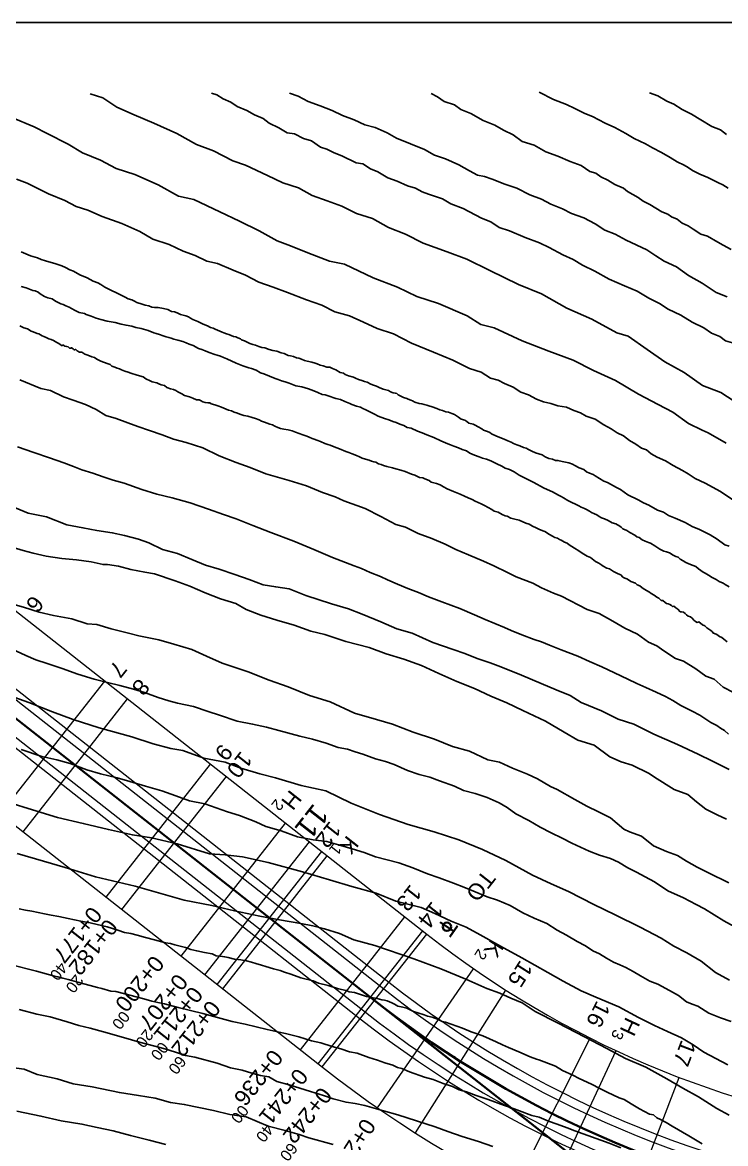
# Model space of a CAD drawing. Header units: millimetres. Extents: x 19067981 to 38137102, y 2652003 to 2652615.
# Drawn here: x 19068151.4 to 19068159.73, y 2652260.4 to 2652273.67 of the extents above; entities that cross this region are included whole.
import ezdxf

# ---------------------------------------------------------------- set-up
doc = ezdxf.new("R2010")
doc.units = ezdxf.units.MM
doc.layers.add('kurp', color=94, linetype='Continuous')
doc.styles.get("Standard").update_dxf_attribs({"font": 'arial.ttf'})

# ---------------------------------------------------------------- blocks, each defined once
blk = doc.blocks.new('tanjant orjin')
at = {"layer": 'kurp', "color": 0, "lineweight": 35, "ltscale": 0.2}
for p, q in [((19068229.977, 2652379.705), (19068230.137, 2652379.705)), ((19068230.057, 2652379.705), (19068230.057, 2652379.515))]:
    blk.add_line(p, q, dxfattribs=at)
blk.add_circle((19068230.057, 2652379.61), 0.05, dxfattribs=at)

msp = doc.modelspace()

# ---------------------------------------------------------------- linework, layer by layer
for points in [[(19068145.591, 2652273.672), (19068174.11, 2652273.672), (19068174.11, 2652253.459), (19068145.591, 2652253.459), (19068145.591, 2652273.672)], [(19068157.519, 2652272.845), (19068157.69, 2652272.759), (19068157.844, 2652272.699), (19068157.943, 2652272.654), (19068158.06, 2652272.593), (19068158.153, 2652272.557), (19068158.301, 2652272.48), (19068158.417, 2652272.427), (19068158.546, 2652272.359), (19068158.645, 2652272.297), (19068158.779, 2652272.237), (19068158.862, 2652272.186), (19068158.97, 2652272.133), (19068159.072, 2652272.072), (19068159.153, 2652272.024), (19068159.235, 2652271.984), (19068159.283, 2652271.957), (19068159.337, 2652271.918), (19068159.423, 2652271.875), (19068159.515, 2652271.837), (19068159.642, 2652271.772), (19068159.695, 2652271.751), (19068159.756, 2652271.712)], [(19068152.206, 2652272.827), (19068152.356, 2652272.779), (19068152.521, 2652272.669), (19068152.728, 2652272.579), (19068152.959, 2652272.478), (19068153.231, 2652272.359), (19068153.464, 2652272.227), (19068153.664, 2652272.151), (19068153.895, 2652272.034), (19068154.046, 2652271.984), (19068154.306, 2652271.861), (19068154.486, 2652271.775), (19068154.671, 2652271.714), (19068154.832, 2652271.624), (19068155.013, 2652271.56), (19068155.183, 2652271.499), (19068155.357, 2652271.41), (19068155.546, 2652271.352), (19068155.736, 2652271.244), (19068155.939, 2652271.168), (19068156.148, 2652271.061), (19068156.431, 2652270.957), (19068156.665, 2652270.871), (19068156.936, 2652270.738), (19068157.275, 2652270.571), (19068157.547, 2652270.462), (19068157.846, 2652270.29), (19068158.144, 2652270.159), (19068158.44, 2652269.998), (19068158.574, 2652269.958), (19068158.799, 2652269.802), (19068159.009, 2652269.655), (19068159.236, 2652269.53), (19068159.454, 2652269.377), (19068159.669, 2652269.293), (19068159.974, 2652269.097)], [(19068154.564, 2652272.834), (19068154.669, 2652272.799), (19068154.787, 2652272.738), (19068154.93, 2652272.684), (19068155.069, 2652272.631), (19068155.192, 2652272.57), (19068155.331, 2652272.52), (19068155.456, 2652272.461), (19068155.581, 2652272.427), (19068155.723, 2652272.365), (19068155.831, 2652272.304), (19068155.996, 2652272.237), (19068156.164, 2652272.167), (19068156.283, 2652272.102), (19068156.411, 2652272.057), (19068156.568, 2652271.988), (19068156.695, 2652271.916), (19068156.789, 2652271.863), (19068156.872, 2652271.85), (19068156.966, 2652271.819), (19068157.116, 2652271.756), (19068157.258, 2652271.712), (19068157.409, 2652271.633), (19068157.549, 2652271.58), (19068157.66, 2652271.521), (19068157.796, 2652271.467), (19068157.903, 2652271.409), (19068158.048, 2652271.358), (19068158.184, 2652271.287), (19068158.296, 2652271.213), (19068158.419, 2652271.165), (19068158.551, 2652271.095), (19068158.793, 2652270.982), (19068158.903, 2652270.91), (19068158.998, 2652270.848), (19068159.145, 2652270.778), (19068159.288, 2652270.678), (19068159.451, 2652270.586), (19068159.615, 2652270.477), (19068159.746, 2652270.424)], [(19068156.243, 2652272.831), (19068156.318, 2652272.792), (19068156.397, 2652272.736), (19068156.52, 2652272.695), (19068156.593, 2652272.641), (19068156.713, 2652272.593), (19068156.856, 2652272.51), (19068156.995, 2652272.455), (19068157.099, 2652272.395), (19068157.211, 2652272.342), (19068157.32, 2652272.262), (19068157.462, 2652272.221), (19068157.6, 2652272.142), (19068157.743, 2652272.09), (19068157.888, 2652272.025), (19068158.019, 2652271.978), (19068158.121, 2652271.907), (19068158.191, 2652271.888), (19068158.25, 2652271.846), (19068158.335, 2652271.806), (19068158.417, 2652271.753), (19068158.517, 2652271.712), (19068158.566, 2652271.671), (19068158.691, 2652271.6), (19068158.751, 2652271.556), (19068158.831, 2652271.517), (19068158.971, 2652271.43), (19068159.042, 2652271.403), (19068159.086, 2652271.372), (19068159.153, 2652271.343), (19068159.212, 2652271.296), (19068159.283, 2652271.264), (19068159.345, 2652271.224), (19068159.432, 2652271.168), (19068159.511, 2652271.141), (19068159.636, 2652271.071), (19068159.697, 2652271.036), (19068159.792, 2652270.983)], [(19068158.828, 2652272.837), (19068158.925, 2652272.802), (19068159.031, 2652272.741), (19068159.115, 2652272.703), (19068159.214, 2652272.641), (19068159.324, 2652272.585), (19068159.434, 2652272.518), (19068159.564, 2652272.44), (19068159.666, 2652272.401), (19068159.737, 2652272.344)], [(19068151.279, 2652272.545), (19068151.544, 2652272.437), (19068151.696, 2652272.359), (19068151.944, 2652272.232), (19068152.117, 2652272.13), (19068152.327, 2652272.042), (19068152.513, 2652271.945), (19068152.735, 2652271.873), (19068153.011, 2652271.751), (19068153.253, 2652271.617), (19068153.434, 2652271.578), (19068153.739, 2652271.431), (19068153.972, 2652271.319), (19068154.206, 2652271.207), (19068154.42, 2652271.088), (19068154.577, 2652271.027), (19068154.783, 2652270.946), (19068155.04, 2652270.846), (19068155.218, 2652270.811), (19068155.554, 2652270.648), (19068155.845, 2652270.54), (19068156.071, 2652270.427), (19068156.327, 2652270.346), (19068156.668, 2652270.198), (19068156.829, 2652270.098), (19068156.989, 2652270.057), (19068157.32, 2652269.904), (19068157.633, 2652269.78), (19068157.923, 2652269.677), (19068158.165, 2652269.552), (19068158.424, 2652269.434), (19068158.698, 2652269.271), (19068158.927, 2652269.152), (19068159.102, 2652269.058), (19068159.288, 2652268.924), (19068159.448, 2652268.848), (19068159.519, 2652268.814), (19068159.734, 2652268.693)], [(19068151.333, 2652271.817), (19068151.461, 2652271.769), (19068151.711, 2652271.643), (19068151.905, 2652271.565), (19068152.04, 2652271.495), (19068152.18, 2652271.45), (19068152.35, 2652271.377), (19068152.58, 2652271.294), (19068152.793, 2652271.197), (19068152.949, 2652271.108), (19068153.14, 2652271.045), (19068153.306, 2652270.966), (19068153.449, 2652270.915), (19068153.588, 2652270.845), (19068153.715, 2652270.818), (19068153.897, 2652270.742), (19068154.046, 2652270.68), (19068154.202, 2652270.599), (19068154.371, 2652270.537), (19068154.542, 2652270.474), (19068154.767, 2652270.391), (19068154.948, 2652270.324), (19068155.101, 2652270.246), (19068155.276, 2652270.199), (19068155.441, 2652270.123), (19068155.602, 2652270.049), (19068155.798, 2652269.988), (19068156.01, 2652269.875), (19068156.271, 2652269.769), (19068156.499, 2652269.677), (19068156.697, 2652269.578), (19068156.835, 2652269.534), (19068156.945, 2652269.463), (19068157.036, 2652269.439), (19068157.112, 2652269.398), (19068157.213, 2652269.355), (19068157.302, 2652269.295), (19068157.396, 2652269.264), (19068157.488, 2652269.215), (19068157.571, 2652269.183), (19068157.658, 2652269.163), (19068157.74, 2652269.133), (19068157.844, 2652269.117), (19068157.93, 2652269.078), (19068158.008, 2652269.053), (19068158.077, 2652269.013), (19068158.185, 2652268.976), (19068158.284, 2652268.91), (19068158.374, 2652268.861), (19068158.445, 2652268.814), (19068158.519, 2652268.781), (19068158.59, 2652268.726), (19068158.663, 2652268.682), (19068158.73, 2652268.633), (19068158.79, 2652268.613), (19068158.847, 2652268.567), (19068158.918, 2652268.528), (19068159.014, 2652268.485), (19068159.105, 2652268.429), (19068159.218, 2652268.369), (19068159.284, 2652268.33), (19068159.367, 2652268.274), (19068159.485, 2652268.22), (19068159.665, 2652268.119), (19068159.872, 2652267.983)], [(19068151.388, 2652270.958), (19068151.498, 2652270.911), (19068151.556, 2652270.894), (19068151.584, 2652270.886), (19068151.625, 2652270.866), (19068151.677, 2652270.85), (19068151.717, 2652270.837), (19068151.789, 2652270.821), (19068151.869, 2652270.79), (19068151.914, 2652270.772), (19068151.967, 2652270.744), (19068152.007, 2652270.728), (19068152.083, 2652270.686), (19068152.17, 2652270.651), (19068152.242, 2652270.609), (19068152.296, 2652270.59), (19068152.332, 2652270.569), (19068152.38, 2652270.539), (19068152.467, 2652270.496), (19068152.511, 2652270.474), (19068152.619, 2652270.42), (19068152.656, 2652270.402), (19068152.698, 2652270.389), (19068152.732, 2652270.372), (19068152.757, 2652270.359), (19068152.821, 2652270.336), (19068152.856, 2652270.327), (19068152.899, 2652270.318), (19068152.937, 2652270.304), (19068152.968, 2652270.299), (19068153.012, 2652270.297), (19068153.074, 2652270.285), (19068153.124, 2652270.275), (19068153.168, 2652270.25), (19068153.206, 2652270.246), (19068153.236, 2652270.235), (19068153.275, 2652270.217), (19068153.338, 2652270.198), (19068153.369, 2652270.188), (19068153.395, 2652270.173), (19068153.423, 2652270.156), (19068153.481, 2652270.134), (19068153.51, 2652270.118), (19068153.534, 2652270.105), (19068153.562, 2652270.093), (19068153.595, 2652270.081), (19068153.632, 2652270.06), (19068153.663, 2652270.053), (19068153.685, 2652270.04), (19068153.741, 2652270.018), (19068153.767, 2652270.008), (19068153.788, 2652269.997), (19068153.82, 2652269.987), (19068153.849, 2652269.977), (19068153.904, 2652269.954), (19068153.932, 2652269.953), (19068153.954, 2652269.941), (19068153.985, 2652269.927), (19068153.999, 2652269.915), (19068154.031, 2652269.905), (19068154.095, 2652269.872), (19068154.131, 2652269.859), (19068154.162, 2652269.852), (19068154.201, 2652269.838), (19068154.237, 2652269.824), (19068154.274, 2652269.82), (19068154.324, 2652269.802), (19068154.367, 2652269.789), (19068154.415, 2652269.781), (19068154.466, 2652269.761), (19068154.501, 2652269.755), (19068154.551, 2652269.731), (19068154.579, 2652269.726), (19068154.611, 2652269.717), (19068154.65, 2652269.703), (19068154.677, 2652269.699), (19068154.706, 2652269.687), (19068154.742, 2652269.673), (19068154.776, 2652269.664), (19068154.83, 2652269.65), (19068154.868, 2652269.641), (19068154.892, 2652269.632), (19068154.929, 2652269.617), (19068154.963, 2652269.609), (19068155.006, 2652269.592), (19068155.043, 2652269.593), (19068155.074, 2652269.576), (19068155.113, 2652269.559), (19068155.166, 2652269.531), (19068155.204, 2652269.52), (19068155.226, 2652269.506), (19068155.265, 2652269.491), (19068155.321, 2652269.473), (19068155.348, 2652269.462), (19068155.382, 2652269.448), (19068155.423, 2652269.435), (19068155.454, 2652269.422), (19068155.483, 2652269.413), (19068155.53, 2652269.392), (19068155.558, 2652269.38), (19068155.597, 2652269.367), (19068155.628, 2652269.353), (19068155.675, 2652269.333), (19068155.738, 2652269.316), (19068155.762, 2652269.302), (19068155.793, 2652269.29), (19068155.819, 2652269.283), (19068155.834, 2652269.279), (19068155.851, 2652269.265), (19068155.913, 2652269.234), (19068155.953, 2652269.223), (19068155.971, 2652269.212), (19068156.001, 2652269.201), (19068156.021, 2652269.193), (19068156.047, 2652269.18), (19068156.1, 2652269.164), (19068156.133, 2652269.157), (19068156.158, 2652269.149), (19068156.189, 2652269.144), (19068156.214, 2652269.135), (19068156.254, 2652269.121), (19068156.308, 2652269.103), (19068156.346, 2652269.088), (19068156.376, 2652269.078), (19068156.417, 2652269.064), (19068156.449, 2652269.058), (19068156.487, 2652269.045), (19068156.519, 2652269.031), (19068156.542, 2652269.015), (19068156.567, 2652269.001), (19068156.599, 2652268.978), (19068156.64, 2652268.964), (19068156.663, 2652268.951), (19068156.689, 2652268.93), (19068156.74, 2652268.919), (19068156.762, 2652268.906), (19068156.797, 2652268.885), (19068156.843, 2652268.864), (19068156.862, 2652268.845), (19068156.91, 2652268.832), (19068156.938, 2652268.819), (19068156.955, 2652268.805), (19068157.014, 2652268.775), (19068157.048, 2652268.765), (19068157.074, 2652268.752), (19068157.107, 2652268.74), (19068157.148, 2652268.722), (19068157.189, 2652268.703), (19068157.218, 2652268.69), (19068157.258, 2652268.675), (19068157.291, 2652268.66), (19068157.334, 2652268.643), (19068157.366, 2652268.632), (19068157.395, 2652268.619), (19068157.435, 2652268.597), (19068157.479, 2652268.58), (19068157.518, 2652268.566), (19068157.554, 2652268.554), (19068157.591, 2652268.532), (19068157.636, 2652268.513), (19068157.677, 2652268.504), (19068157.713, 2652268.487), (19068157.743, 2652268.489), (19068157.793, 2652268.475), (19068157.834, 2652268.468), (19068157.873, 2652268.46), (19068157.916, 2652268.443), (19068157.944, 2652268.427), (19068157.992, 2652268.401), (19068158.051, 2652268.381), (19068158.082, 2652268.355), (19068158.116, 2652268.339), (19068158.158, 2652268.323), (19068158.184, 2652268.307), (19068158.286, 2652268.242), (19068158.331, 2652268.229), (19068158.435, 2652268.169), (19068158.482, 2652268.144), (19068158.571, 2652268.081), (19068158.692, 2652268.024), (19068158.754, 2652267.988), (19068158.817, 2652267.96), (19068158.92, 2652267.899), (19068158.991, 2652267.877), (19068159.051, 2652267.835), (19068159.129, 2652267.807), (19068159.248, 2652267.753), (19068159.332, 2652267.708), (19068159.42, 2652267.67), (19068159.545, 2652267.607), (19068159.626, 2652267.557), (19068159.717, 2652267.491), (19068159.771, 2652267.474)], [(19068151.372, 2652270.083), (19068151.419, 2652270.058), (19068151.465, 2652270.044), (19068151.509, 2652270.019), (19068151.53, 2652270.012), (19068151.577, 2652269.989), (19068151.597, 2652269.988), (19068151.637, 2652269.963), (19068151.656, 2652269.955), (19068151.685, 2652269.945), (19068151.718, 2652269.926), (19068151.744, 2652269.919), (19068151.771, 2652269.908), (19068151.813, 2652269.886), (19068151.837, 2652269.872), (19068151.852, 2652269.859), (19068151.874, 2652269.846), (19068151.883, 2652269.855), (19068151.894, 2652269.85), (19068151.906, 2652269.839), (19068151.926, 2652269.838), (19068151.945, 2652269.832), (19068151.962, 2652269.819), (19068151.977, 2652269.819), (19068151.985, 2652269.822), (19068152.003, 2652269.808), (19068152.015, 2652269.797), (19068152.025, 2652269.797), (19068152.032, 2652269.804), (19068152.054, 2652269.784), (19068152.081, 2652269.769), (19068152.109, 2652269.77), (19068152.144, 2652269.746), (19068152.178, 2652269.736), (19068152.226, 2652269.714), (19068152.257, 2652269.705), (19068152.285, 2652269.688), (19068152.332, 2652269.665), (19068152.406, 2652269.636), (19068152.443, 2652269.623), (19068152.461, 2652269.605), (19068152.498, 2652269.593), (19068152.525, 2652269.58), (19068152.554, 2652269.571), (19068152.578, 2652269.561), (19068152.615, 2652269.546), (19068152.656, 2652269.533), (19068152.688, 2652269.523), (19068152.763, 2652269.499), (19068152.833, 2652269.476), (19068152.866, 2652269.456), (19068152.915, 2652269.429), (19068152.94, 2652269.418), (19068152.995, 2652269.406), (19068153.02, 2652269.396), (19068153.048, 2652269.382), (19068153.087, 2652269.376), (19068153.115, 2652269.353), (19068153.157, 2652269.335), (19068153.191, 2652269.327), (19068153.22, 2652269.318), (19068153.243, 2652269.3), (19068153.267, 2652269.289), (19068153.29, 2652269.277), (19068153.321, 2652269.257), (19068153.381, 2652269.24), (19068153.421, 2652269.227), (19068153.464, 2652269.205), (19068153.496, 2652269.204), (19068153.513, 2652269.199), (19068153.541, 2652269.183), (19068153.568, 2652269.174), (19068153.599, 2652269.172), (19068153.623, 2652269.169), (19068153.637, 2652269.159), (19068153.683, 2652269.145), (19068153.718, 2652269.134), (19068153.76, 2652269.118), (19068153.842, 2652269.084), (19068153.879, 2652269.076), (19068153.912, 2652269.061), (19068153.949, 2652269.046), (19068153.979, 2652269.036), (19068154.024, 2652269.022), (19068154.071, 2652269.013), (19068154.124, 2652268.997), (19068154.162, 2652268.984), (19068154.207, 2652268.968), (19068154.232, 2652268.955), (19068154.27, 2652268.94), (19068154.303, 2652268.929), (19068154.333, 2652268.919), (19068154.363, 2652268.908), (19068154.39, 2652268.896), (19068154.429, 2652268.88), (19068154.457, 2652268.866), (19068154.498, 2652268.859), (19068154.548, 2652268.849), (19068154.595, 2652268.837), (19068154.637, 2652268.824), (19068154.679, 2652268.809), (19068154.724, 2652268.791), (19068154.77, 2652268.775), (19068154.8, 2652268.762), (19068154.835, 2652268.747), (19068154.857, 2652268.742), (19068154.888, 2652268.728), (19068154.932, 2652268.712), (19068154.984, 2652268.69), (19068155.019, 2652268.676), (19068155.046, 2652268.671), (19068155.096, 2652268.648), (19068155.127, 2652268.636), (19068155.175, 2652268.616), (19068155.214, 2652268.601), (19068155.245, 2652268.59), (19068155.269, 2652268.581), (19068155.308, 2652268.565), (19068155.357, 2652268.546), (19068155.394, 2652268.53), (19068155.426, 2652268.517), (19068155.466, 2652268.502), (19068155.507, 2652268.49), (19068155.534, 2652268.481), (19068155.565, 2652268.473), (19068155.588, 2652268.467), (19068155.617, 2652268.45), (19068155.651, 2652268.441), (19068155.677, 2652268.428), (19068155.717, 2652268.418), (19068155.783, 2652268.4), (19068155.825, 2652268.389), (19068155.885, 2652268.373), (19068155.934, 2652268.357), (19068156.011, 2652268.325), (19068156.048, 2652268.316), (19068156.104, 2652268.287), (19068156.143, 2652268.282), (19068156.168, 2652268.269), (19068156.217, 2652268.251), (19068156.243, 2652268.23), (19068156.306, 2652268.215), (19068156.35, 2652268.198), (19068156.39, 2652268.176), (19068156.43, 2652268.153), (19068156.507, 2652268.12), (19068156.544, 2652268.106), (19068156.587, 2652268.09), (19068156.635, 2652268.064), (19068156.682, 2652268.045), (19068156.726, 2652268.027), (19068156.762, 2652268.008), (19068156.8, 2652267.989), (19068156.832, 2652267.976), (19068156.873, 2652267.954), (19068156.917, 2652267.932), (19068156.961, 2652267.906), (19068156.988, 2652267.889), (19068157.036, 2652267.876), (19068157.082, 2652267.85), (19068157.117, 2652267.833), (19068157.143, 2652267.828), (19068157.187, 2652267.804), (19068157.231, 2652267.795), (19068157.282, 2652267.783), (19068157.364, 2652267.747), (19068157.401, 2652267.733), (19068157.442, 2652267.709), (19068157.486, 2652267.689), (19068157.516, 2652267.674), (19068157.562, 2652267.657), (19068157.587, 2652267.647), (19068157.641, 2652267.613), (19068157.678, 2652267.591), (19068157.705, 2652267.578), (19068157.738, 2652267.568), (19068157.763, 2652267.553), (19068157.782, 2652267.546), (19068157.821, 2652267.521), (19068157.851, 2652267.509), (19068157.877, 2652267.491), (19068157.938, 2652267.45), (19068157.99, 2652267.418), (19068158.029, 2652267.392), (19068158.087, 2652267.356), (19068158.13, 2652267.338), (19068158.187, 2652267.294), (19068158.225, 2652267.274), (19068158.264, 2652267.25), (19068158.278, 2652267.236), (19068158.321, 2652267.212), (19068158.351, 2652267.207), (19068158.399, 2652267.176), (19068158.457, 2652267.145), (19068158.487, 2652267.134), (19068158.511, 2652267.107), (19068158.533, 2652267.094), (19068158.558, 2652267.088), (19068158.578, 2652267.075), (19068158.607, 2652267.056), (19068158.659, 2652267.036), (19068158.682, 2652267.016), (19068158.712, 2652267.003), (19068158.736, 2652266.983), (19068158.762, 2652266.965), (19068158.826, 2652266.931), (19068158.847, 2652266.912), (19068158.883, 2652266.894), (19068158.914, 2652266.872), (19068158.936, 2652266.86), (19068158.965, 2652266.832), (19068158.985, 2652266.83), (19068159.01, 2652266.807), (19068159.026, 2652266.797), (19068159.046, 2652266.793), (19068159.066, 2652266.783), (19068159.086, 2652266.773), (19068159.099, 2652266.76), (19068159.116, 2652266.764), (19068159.137, 2652266.745), (19068159.16, 2652266.729), (19068159.19, 2652266.698), (19068159.206, 2652266.695), (19068159.227, 2652266.692), (19068159.247, 2652266.677), (19068159.265, 2652266.662), (19068159.283, 2652266.644), (19068159.313, 2652266.639), (19068159.331, 2652266.621), (19068159.351, 2652266.599), (19068159.369, 2652266.582), (19068159.39, 2652266.572), (19068159.411, 2652266.577), (19068159.453, 2652266.543), (19068159.483, 2652266.531), (19068159.506, 2652266.509), (19068159.529, 2652266.493), (19068159.551, 2652266.477), (19068159.571, 2652266.46), (19068159.577, 2652266.449), (19068159.622, 2652266.43), (19068159.653, 2652266.405), (19068159.682, 2652266.394), (19068159.706, 2652266.375), (19068159.727, 2652266.359), (19068159.744, 2652266.342)], [(19068151.372, 2652269.441), (19068151.621, 2652269.339), (19068151.737, 2652269.318), (19068151.89, 2652269.24), (19068152.006, 2652269.2), (19068152.149, 2652269.15), (19068152.277, 2652269.091), (19068152.393, 2652269.022), (19068152.513, 2652268.985), (19068152.651, 2652268.934), (19068152.77, 2652268.891), (19068152.91, 2652268.844), (19068153.059, 2652268.793), (19068153.194, 2652268.741), (19068153.343, 2652268.699), (19068153.541, 2652268.638), (19068153.731, 2652268.542), (19068153.934, 2652268.464), (19068154.098, 2652268.403), (19068154.287, 2652268.33), (19068154.562, 2652268.252), (19068154.767, 2652268.186), (19068154.957, 2652268.11), (19068155.104, 2652268.059), (19068155.21, 2652268.011), (19068155.459, 2652267.92), (19068155.647, 2652267.825), (19068155.824, 2652267.732), (19068155.94, 2652267.697), (19068156.088, 2652267.624), (19068156.249, 2652267.566), (19068156.407, 2652267.496), (19068156.535, 2652267.433), (19068156.685, 2652267.373), (19068156.86, 2652267.296), (19068156.984, 2652267.24), (19068157.145, 2652267.163), (19068157.25, 2652267.113), (19068157.445, 2652267.035), (19068157.549, 2652266.98), (19068157.691, 2652266.917), (19068157.785, 2652266.881), (19068158.087, 2652266.723), (19068158.23, 2652266.676), (19068158.394, 2652266.587), (19068158.533, 2652266.505), (19068158.686, 2652266.431), (19068158.815, 2652266.338), (19068158.913, 2652266.296), (19068158.997, 2652266.235), (19068159.135, 2652266.144), (19068159.227, 2652266.112), (19068159.373, 2652266.024), (19068159.493, 2652265.937), (19068159.593, 2652265.902), (19068159.7, 2652265.804), (19068159.82, 2652265.743)], [(19068151.345, 2652268.649), (19068151.541, 2652268.582), (19068151.723, 2652268.519), (19068151.896, 2652268.461), (19068152.009, 2652268.415), (19068152.109, 2652268.377), (19068152.236, 2652268.336), (19068152.358, 2652268.294), (19068152.479, 2652268.256), (19068152.608, 2652268.218), (19068152.818, 2652268.144), (19068152.995, 2652268.091), (19068153.178, 2652268.044), (19068153.388, 2652267.986), (19068153.605, 2652267.912), (19068153.784, 2652267.85), (19068153.936, 2652267.797), (19068154.133, 2652267.718), (19068154.344, 2652267.635), (19068154.616, 2652267.534), (19068154.853, 2652267.433), (19068155.076, 2652267.338), (19068155.331, 2652267.242), (19068155.417, 2652267.209), (19068155.519, 2652267.164), (19068155.643, 2652267.115), (19068155.727, 2652267.077), (19068155.842, 2652267.023), (19068155.966, 2652266.974), (19068156.093, 2652266.924), (19068156.209, 2652266.876), (19068156.367, 2652266.817), (19068156.583, 2652266.736), (19068156.756, 2652266.663), (19068156.88, 2652266.608), (19068156.996, 2652266.558), (19068157.109, 2652266.513), (19068157.188, 2652266.475), (19068157.314, 2652266.424), (19068157.462, 2652266.37), (19068157.547, 2652266.341), (19068157.641, 2652266.302), (19068157.779, 2652266.248), (19068157.978, 2652266.171), (19068158.118, 2652266.111), (19068158.263, 2652266.047), (19068158.413, 2652265.976), (19068158.57, 2652265.902), (19068158.677, 2652265.85), (19068158.781, 2652265.801), (19068158.906, 2652265.745), (19068159.014, 2652265.694), (19068159.103, 2652265.649), (19068159.197, 2652265.589), (19068159.27, 2652265.551), (19068159.333, 2652265.52), (19068159.421, 2652265.475), (19068159.495, 2652265.426), (19068159.553, 2652265.386), (19068159.622, 2652265.35), (19068159.665, 2652265.321), (19068159.714, 2652265.293), (19068159.761, 2652265.25)], [(19068151.284, 2652267.943), (19068151.471, 2652267.865), (19068151.69, 2652267.82), (19068151.929, 2652267.725), (19068152.121, 2652267.691), (19068152.286, 2652267.661), (19068152.468, 2652267.632), (19068152.614, 2652267.602), (19068152.78, 2652267.558), (19068152.902, 2652267.515), (19068153.062, 2652267.436), (19068153.238, 2652267.388), (19068153.41, 2652267.317), (19068153.572, 2652267.25), (19068153.733, 2652267.203), (19068153.92, 2652267.138), (19068154.089, 2652267.081), (19068154.255, 2652267.017), (19068154.403, 2652266.991), (19068154.56, 2652266.969), (19068154.758, 2652266.889), (19068155.063, 2652266.791), (19068155.263, 2652266.731), (19068155.427, 2652266.67), (19068155.648, 2652266.578), (19068155.837, 2652266.496), (19068156.016, 2652266.446), (19068156.26, 2652266.335), (19068156.501, 2652266.253), (19068156.641, 2652266.204), (19068156.788, 2652266.145), (19068156.942, 2652266.092), (19068157.067, 2652266.048), (19068157.311, 2652265.948), (19068157.546, 2652265.849), (19068157.72, 2652265.774), (19068157.888, 2652265.705), (19068158.019, 2652265.625), (19068158.257, 2652265.527), (19068158.456, 2652265.427), (19068158.64, 2652265.368), (19068158.876, 2652265.251), (19068159.158, 2652265.127), (19068159.401, 2652265.012), (19068159.574, 2652264.929), (19068159.768, 2652264.83)], [(19068151.235, 2652266.804), (19068151.418, 2652266.754), (19068151.602, 2652266.693), (19068151.774, 2652266.653), (19068151.989, 2652266.613), (19068152.17, 2652266.554), (19068152.283, 2652266.546), (19068152.456, 2652266.496), (19068152.659, 2652266.446), (19068152.783, 2652266.412), (19068153.017, 2652266.367), (19068153.198, 2652266.313), (19068153.409, 2652266.251), (19068153.582, 2652266.173), (19068153.767, 2652266.088), (19068154.075, 2652265.987), (19068154.324, 2652265.889), (19068154.551, 2652265.81), (19068154.801, 2652265.708), (19068155.048, 2652265.632), (19068155.333, 2652265.499), (19068155.597, 2652265.422), (19068155.786, 2652265.366), (19068156.029, 2652265.274), (19068156.282, 2652265.191), (19068156.495, 2652265.103), (19068156.696, 2652265.049), (19068156.912, 2652264.946), (19068157.049, 2652264.916), (19068157.206, 2652264.847), (19068157.381, 2652264.777), (19068157.501, 2652264.719), (19068157.656, 2652264.631), (19068157.732, 2652264.595), (19068157.942, 2652264.477), (19068158.085, 2652264.397), (19068158.223, 2652264.331), (19068158.364, 2652264.26), (19068158.521, 2652264.126), (19068158.591, 2652264.094), (19068158.73, 2652264.044), (19068158.873, 2652263.926), (19068159.028, 2652263.86), (19068159.158, 2652263.812), (19068159.263, 2652263.748), (19068159.391, 2652263.675), (19068159.524, 2652263.609), (19068159.764, 2652263.488)], [(19068151.284, 2652266.257), (19068151.446, 2652266.18), (19068151.561, 2652266.129), (19068151.698, 2652266.086), (19068151.875, 2652266.027), (19068152.061, 2652265.958), (19068152.253, 2652265.9), (19068152.412, 2652265.86), (19068152.556, 2652265.824), (19068152.717, 2652265.782), (19068152.851, 2652265.742), (19068153.009, 2652265.685), (19068153.136, 2652265.642), (19068153.239, 2652265.617), (19068153.428, 2652265.575), (19068153.602, 2652265.518), (19068153.738, 2652265.476), (19068153.946, 2652265.403), (19068154.128, 2652265.369), (19068154.294, 2652265.334), (19068154.438, 2652265.291), (19068154.689, 2652265.225), (19068154.837, 2652265.189), (19068154.998, 2652265.142), (19068155.14, 2652265.093), (19068155.251, 2652265.073), (19068155.342, 2652265.041), (19068155.434, 2652265.012), (19068155.582, 2652264.958), (19068155.703, 2652264.924), (19068155.805, 2652264.889), (19068155.961, 2652264.819), (19068156.099, 2652264.772), (19068156.226, 2652264.74), (19068156.341, 2652264.697), (19068156.518, 2652264.632), (19068156.625, 2652264.584), (19068156.762, 2652264.548), (19068156.906, 2652264.498), (19068157.047, 2652264.437), (19068157.141, 2652264.38), (19068157.243, 2652264.308), (19068157.399, 2652264.228), (19068157.532, 2652264.149), (19068157.664, 2652264.083), (19068157.794, 2652264.019), (19068157.907, 2652263.96), (19068158.111, 2652263.863), (19068158.236, 2652263.818), (19068158.364, 2652263.776), (19068158.461, 2652263.735), (19068158.568, 2652263.668), (19068158.672, 2652263.617), (19068158.774, 2652263.559), (19068158.885, 2652263.502), (19068159.045, 2652263.397), (19068159.228, 2652263.314), (19068159.378, 2652263.234), (19068159.479, 2652263.181), (19068159.705, 2652263.041), (19068159.83, 2652262.974)], [(19068151.133, 2652265.747), (19068151.479, 2652265.625), (19068151.761, 2652265.514), (19068152.006, 2652265.423), (19068152.313, 2652265.325), (19068152.698, 2652265.219), (19068152.953, 2652265.136), (19068153.162, 2652265.08), (19068153.301, 2652265.056), (19068153.553, 2652264.965), (19068153.805, 2652264.916), (19068153.989, 2652264.846), (19068154.213, 2652264.78), (19068154.401, 2652264.731), (19068154.705, 2652264.641), (19068154.994, 2652264.578), (19068155.294, 2652264.431), (19068155.63, 2652264.297), (19068155.969, 2652264.182), (19068156.279, 2652264.092), (19068156.569, 2652263.998), (19068156.851, 2652263.883), (19068157.127, 2652263.754), (19068157.441, 2652263.579), (19068157.663, 2652263.48), (19068157.868, 2652263.386), (19068158.168, 2652263.233), (19068158.42, 2652263.111), (19068158.716, 2652262.965), (19068158.964, 2652262.836), (19068159.114, 2652262.742), (19068159.267, 2652262.662), (19068159.438, 2652262.564), (19068159.606, 2652262.428), (19068159.773, 2652262.339)], [(19068151.391, 2652265.068), (19068151.634, 2652264.986), (19068151.81, 2652264.947), (19068151.969, 2652264.903), (19068152.168, 2652264.829), (19068152.33, 2652264.78), (19068152.524, 2652264.732), (19068152.677, 2652264.688), (19068152.862, 2652264.632), (19068153.056, 2652264.579), (19068153.221, 2652264.521), (19068153.38, 2652264.461), (19068153.563, 2652264.424), (19068153.831, 2652264.33), (19068153.973, 2652264.286), (19068154.167, 2652264.211), (19068154.287, 2652264.158), (19068154.468, 2652264.107), (19068154.661, 2652264.036), (19068154.845, 2652263.999), (19068155.008, 2652263.978), (19068155.171, 2652263.931), (19068155.307, 2652263.891), (19068155.45, 2652263.849), (19068155.585, 2652263.798), (19068155.86, 2652263.725), (19068156.024, 2652263.668), (19068156.197, 2652263.597), (19068156.337, 2652263.551), (19068156.505, 2652263.487), (19068156.63, 2652263.439), (19068156.764, 2652263.383), (19068156.905, 2652263.325), (19068157.029, 2652263.285), (19068157.177, 2652263.222), (19068157.327, 2652263.135), (19068157.462, 2652263.071), (19068157.611, 2652263.007), (19068157.735, 2652262.93), (19068157.842, 2652262.871), (19068157.969, 2652262.796), (19068158.067, 2652262.743), (19068158.154, 2652262.685), (19068158.234, 2652262.651), (19068158.317, 2652262.598), (19068158.4, 2652262.552), (19068158.474, 2652262.518), (19068158.547, 2652262.489), (19068158.635, 2652262.442), (19068158.718, 2652262.388), (19068158.83, 2652262.328), (19068158.924, 2652262.289), (19068159.062, 2652262.215), (19068159.168, 2652262.157), (19068159.266, 2652262.082), (19068159.332, 2652262.055), (19068159.397, 2652262.03), (19068159.529, 2652261.946), (19068159.666, 2652261.893), (19068159.794, 2652261.848)], [(19068151.342, 2652263.836), (19068151.654, 2652263.745), (19068151.912, 2652263.67), (19068152.27, 2652263.559), (19068152.74, 2652263.45), (19068153.32, 2652263.283), (19068153.646, 2652263.22), (19068153.916, 2652263.157), (19068154.216, 2652263.094), (19068154.448, 2652263.051), (19068154.7, 2652263.008), (19068154.841, 2652262.983), (19068154.978, 2652262.945), (19068155.158, 2652262.891), (19068155.327, 2652262.817), (19068155.574, 2652262.748), (19068156.037, 2652262.589), (19068156.355, 2652262.472), (19068156.652, 2652262.349), (19068156.902, 2652262.238), (19068157.056, 2652262.183), (19068157.185, 2652262.126), (19068157.32, 2652262.069), (19068157.474, 2652261.969), (19068157.747, 2652261.83), (19068158.057, 2652261.667), (19068158.323, 2652261.53), (19068158.543, 2652261.412), (19068158.784, 2652261.309), (19068159.03, 2652261.169), (19068159.221, 2652261.061), (19068159.407, 2652260.958), (19068159.622, 2652260.821), (19068159.771, 2652260.741)], [(19068151.367, 2652263.184), (19068151.439, 2652263.168), (19068151.517, 2652263.153), (19068151.664, 2652263.124), (19068151.744, 2652263.109), (19068151.837, 2652263.09), (19068151.947, 2652263.066), (19068152.095, 2652263.036), (19068152.205, 2652263.018), (19068152.288, 2652262.997), (19068152.406, 2652262.968), (19068152.535, 2652262.928), (19068152.614, 2652262.904), (19068152.688, 2652262.891), (19068152.763, 2652262.869), (19068152.859, 2652262.842), (19068152.969, 2652262.816), (19068153.099, 2652262.778), (19068153.156, 2652262.771), (19068153.208, 2652262.755), (19068153.334, 2652262.725), (19068153.398, 2652262.7), (19068153.467, 2652262.684), (19068153.561, 2652262.665), (19068153.652, 2652262.648), (19068153.699, 2652262.626), (19068153.745, 2652262.624), (19068153.799, 2652262.613), (19068153.838, 2652262.607), (19068153.913, 2652262.587), (19068153.99, 2652262.577), (19068154.028, 2652262.571), (19068154.056, 2652262.567), (19068154.115, 2652262.551), (19068154.165, 2652262.536), (19068154.232, 2652262.517), (19068154.284, 2652262.5), (19068154.376, 2652262.474), (19068154.453, 2652262.451), (19068154.507, 2652262.434), (19068154.583, 2652262.409), (19068154.699, 2652262.367), (19068154.847, 2652262.33), (19068154.908, 2652262.304), (19068155.024, 2652262.276), (19068155.147, 2652262.237), (19068155.236, 2652262.214), (19068155.272, 2652262.199), (19068155.334, 2652262.193), (19068155.404, 2652262.168), (19068155.478, 2652262.146), (19068155.533, 2652262.132), (19068155.603, 2652262.123), (19068155.657, 2652262.105), (19068155.689, 2652262.102), (19068155.721, 2652262.093), (19068155.777, 2652262.07), (19068155.81, 2652262.053), (19068155.847, 2652262.031), (19068155.905, 2652262.018), (19068155.956, 2652262.005), (19068155.994, 2652261.987), (19068156.033, 2652261.967), (19068156.086, 2652261.952), (19068156.161, 2652261.928), (19068156.197, 2652261.913), (19068156.253, 2652261.899), (19068156.317, 2652261.875), (19068156.372, 2652261.849), (19068156.413, 2652261.84), (19068156.613, 2652261.77), (19068156.715, 2652261.728), (19068156.853, 2652261.679), (19068157.011, 2652261.609), (19068157.086, 2652261.572), (19068157.159, 2652261.54), (19068157.281, 2652261.49), (19068157.415, 2652261.431), (19068157.487, 2652261.405), (19068157.518, 2652261.396), (19068157.578, 2652261.373), (19068157.712, 2652261.319), (19068157.795, 2652261.269), (19068157.92, 2652261.213), (19068157.992, 2652261.175), (19068158.141, 2652261.107), (19068158.239, 2652261.056), (19068158.324, 2652261.014), (19068158.468, 2652260.945), (19068158.525, 2652260.926), (19068158.609, 2652260.874), (19068158.707, 2652260.816), (19068158.828, 2652260.754), (19068158.874, 2652260.743), (19068158.913, 2652260.708), (19068158.957, 2652260.691), (19068159.025, 2652260.653), (19068159.093, 2652260.61), (19068159.292, 2652260.495), (19068159.449, 2652260.4)], [(19068151.26, 2652262.525), (19068151.571, 2652262.444), (19068151.782, 2652262.384), (19068151.825, 2652262.378), (19068151.881, 2652262.36), (19068151.944, 2652262.347), (19068152.062, 2652262.316), (19068152.132, 2652262.294), (19068152.205, 2652262.273), (19068152.292, 2652262.251), (19068152.344, 2652262.238), (19068152.449, 2652262.207), (19068152.508, 2652262.203), (19068152.618, 2652262.178), (19068152.75, 2652262.141), (19068152.84, 2652262.117), (19068152.937, 2652262.091), (19068153.008, 2652262.074), (19068153.086, 2652262.057), (19068153.249, 2652262.013), (19068153.538, 2652261.944), (19068153.801, 2652261.871), (19068153.887, 2652261.849), (19068154.042, 2652261.816), (19068154.171, 2652261.785), (19068154.3, 2652261.756), (19068154.443, 2652261.721), (19068154.517, 2652261.708), (19068154.674, 2652261.666), (19068154.826, 2652261.62), (19068154.937, 2652261.596), (19068155.072, 2652261.554), (19068155.174, 2652261.527), (19068155.274, 2652261.491), (19068155.366, 2652261.473), (19068155.504, 2652261.424), (19068155.605, 2652261.393), (19068155.695, 2652261.36), (19068155.788, 2652261.332), (19068155.843, 2652261.305), (19068155.894, 2652261.292), (19068155.986, 2652261.254), (19068156.165, 2652261.189), (19068156.264, 2652261.164), (19068156.383, 2652261.116), (19068156.495, 2652261.081), (19068156.575, 2652261.039), (19068156.659, 2652261.015), (19068156.774, 2652260.974), (19068156.916, 2652260.926), (19068157.111, 2652260.855), (19068157.223, 2652260.817), (19068157.287, 2652260.792), (19068157.435, 2652260.737), (19068157.52, 2652260.718), (19068157.631, 2652260.669), (19068157.734, 2652260.634), (19068157.85, 2652260.591), (19068157.943, 2652260.556), (19068158.349, 2652260.408), (19068158.488, 2652260.352)], [(19068151.366, 2652261.991), (19068151.575, 2652261.936), (19068151.734, 2652261.905), (19068151.932, 2652261.845), (19068152.07, 2652261.8), (19068152.206, 2652261.77), (19068152.362, 2652261.725), (19068152.599, 2652261.661), (19068152.788, 2652261.604), (19068152.956, 2652261.561), (19068153.088, 2652261.524), (19068153.215, 2652261.488), (19068153.333, 2652261.448), (19068153.445, 2652261.428), (19068153.711, 2652261.355), (19068153.866, 2652261.301), (19068154.006, 2652261.273), (19068154.12, 2652261.237), (19068154.223, 2652261.21), (19068154.32, 2652261.194), (19068154.416, 2652261.14), (19068154.563, 2652261.101), (19068154.813, 2652261.021), (19068154.968, 2652260.974), (19068155.081, 2652260.933), (19068155.235, 2652260.894), (19068155.343, 2652260.878), (19068155.458, 2652260.853), (19068155.677, 2652260.792), (19068155.849, 2652260.746), (19068156.068, 2652260.674), (19068156.289, 2652260.602), (19068156.439, 2652260.549), (19068156.61, 2652260.489), (19068156.804, 2652260.429), (19068156.974, 2652260.369)], [(19068151.337, 2652260.786), (19068151.623, 2652260.729), (19068151.862, 2652260.675), (19068152.108, 2652260.635), (19068152.289, 2652260.595), (19068152.479, 2652260.555), (19068152.682, 2652260.499), (19068152.903, 2652260.443), (19068153.101, 2652260.394)]]:
    msp.add_lwpolyline(points)
at = {"color": 61}
for points in [[(19068153.644, 2652272.835), (19068153.704, 2652272.816), (19068153.782, 2652272.768), (19068153.872, 2652272.73), (19068153.945, 2652272.676), (19068154.059, 2652272.629), (19068154.151, 2652272.579), (19068154.255, 2652272.534), (19068154.326, 2652272.481), (19068154.441, 2652272.426), (19068154.538, 2652272.367), (19068154.623, 2652272.355), (19068154.732, 2652272.3), (19068154.826, 2652272.269), (19068154.934, 2652272.195), (19068155.008, 2652272.172), (19068155.093, 2652272.129), (19068155.186, 2652272.092), (19068155.355, 2652272.01), (19068155.433, 2652271.997), (19068155.526, 2652271.94), (19068155.612, 2652271.903), (19068155.73, 2652271.834), (19068155.841, 2652271.795), (19068155.963, 2652271.74), (19068156.058, 2652271.711), (19068156.137, 2652271.668), (19068156.21, 2652271.638), (19068156.377, 2652271.585), (19068156.473, 2652271.524), (19068156.622, 2652271.47), (19068156.837, 2652271.356), (19068156.948, 2652271.311), (19068157.046, 2652271.246), (19068157.169, 2652271.205), (19068157.354, 2652271.126), (19068157.525, 2652271.064), (19068157.638, 2652271.01), (19068157.801, 2652270.92), (19068157.921, 2652270.868), (19068158.032, 2652270.801), (19068158.178, 2652270.73), (19068158.35, 2652270.632), (19068158.529, 2652270.555), (19068158.682, 2652270.49), (19068158.819, 2652270.408), (19068158.943, 2652270.346), (19068159.046, 2652270.28), (19068159.196, 2652270.208), (19068159.33, 2652270.125), (19068159.469, 2652270.057), (19068159.562, 2652269.995), (19068159.657, 2652269.956), (19068159.725, 2652269.905), (19068159.809, 2652269.88)], [(19068159.769, 2652266.994), (19068159.723, 2652267.021), (19068159.699, 2652267.036), (19068159.652, 2652267.054), (19068159.616, 2652267.079), (19068159.569, 2652267.102), (19068159.523, 2652267.132), (19068159.484, 2652267.153), (19068159.46, 2652267.168), (19068159.405, 2652267.205), (19068159.373, 2652267.233), (19068159.312, 2652267.259), (19068159.258, 2652267.281), (19068159.223, 2652267.299), (19068159.189, 2652267.322), (19068159.167, 2652267.343), (19068159.138, 2652267.352), (19068159.106, 2652267.368), (19068159.064, 2652267.394), (19068159.027, 2652267.408), (19068158.997, 2652267.415), (19068158.948, 2652267.437), (19068158.891, 2652267.477), (19068158.839, 2652267.509), (19068158.813, 2652267.517), (19068158.776, 2652267.534), (19068158.741, 2652267.547), (19068158.704, 2652267.575), (19068158.678, 2652267.583), (19068158.651, 2652267.606), (19068158.593, 2652267.634), (19068158.56, 2652267.66), (19068158.51, 2652267.681), (19068158.492, 2652267.699), (19068158.475, 2652267.711), (19068158.428, 2652267.737), (19068158.386, 2652267.749), (19068158.336, 2652267.777), (19068158.294, 2652267.798), (19068158.259, 2652267.811), (19068158.23, 2652267.824), (19068158.202, 2652267.843), (19068158.176, 2652267.856), (19068158.141, 2652267.874), (19068158.115, 2652267.887), (19068158.082, 2652267.907), (19068158.056, 2652267.918), (19068158.019, 2652267.935), (19068157.991, 2652267.952), (19068157.942, 2652267.974), (19068157.915, 2652267.986), (19068157.861, 2652268.016), (19068157.809, 2652268.045), (19068157.779, 2652268.06), (19068157.748, 2652268.077), (19068157.712, 2652268.098), (19068157.678, 2652268.117), (19068157.652, 2652268.13), (19068157.573, 2652268.163), (19068157.459, 2652268.227), (19068157.285, 2652268.313), (19068157.225, 2652268.354), (19068157.171, 2652268.382), (19068157.119, 2652268.399), (19068157.077, 2652268.419), (19068157.02, 2652268.447), (19068156.948, 2652268.483), (19068156.899, 2652268.503), (19068156.851, 2652268.516), (19068156.81, 2652268.532), (19068156.755, 2652268.55), (19068156.7, 2652268.574), (19068156.661, 2652268.601), (19068156.608, 2652268.617), (19068156.567, 2652268.636), (19068156.511, 2652268.658), (19068156.471, 2652268.675), (19068156.441, 2652268.684), (19068156.356, 2652268.722), (19068156.274, 2652268.76), (19068156.191, 2652268.791), (19068156.136, 2652268.814), (19068156.08, 2652268.835), (19068156.004, 2652268.872), (19068155.959, 2652268.88), (19068155.918, 2652268.9), (19068155.872, 2652268.918), (19068155.826, 2652268.936), (19068155.79, 2652268.951), (19068155.741, 2652268.968), (19068155.69, 2652268.986), (19068155.614, 2652269.014), (19068155.57, 2652269.035), (19068155.468, 2652269.087), (19068155.433, 2652269.104), (19068155.406, 2652269.12), (19068155.357, 2652269.131), (19068155.305, 2652269.151), (19068155.278, 2652269.161), (19068155.222, 2652269.186), (19068155.169, 2652269.21), (19068155.114, 2652269.223), (19068155.023, 2652269.252), (19068154.986, 2652269.266), (19068154.953, 2652269.27), (19068154.901, 2652269.293), (19068154.852, 2652269.312), (19068154.789, 2652269.335), (19068154.751, 2652269.346), (19068154.711, 2652269.359), (19068154.642, 2652269.372), (19068154.561, 2652269.403), (19068154.514, 2652269.42), (19068154.472, 2652269.432), (19068154.43, 2652269.447), (19068154.396, 2652269.459), (19068154.26, 2652269.515), (19068154.224, 2652269.527), (19068154.17, 2652269.555), (19068154.115, 2652269.576), (19068154.083, 2652269.586), (19068154.012, 2652269.609), (19068153.935, 2652269.638), (19068153.825, 2652269.69), (19068153.785, 2652269.708), (19068153.75, 2652269.723), (19068153.71, 2652269.734), (19068153.68, 2652269.741), (19068153.616, 2652269.765), (19068153.568, 2652269.787), (19068153.529, 2652269.802), (19068153.49, 2652269.815), (19068153.426, 2652269.848), (19068153.379, 2652269.866), (19068153.344, 2652269.881), (19068153.302, 2652269.895), (19068153.242, 2652269.912), (19068153.196, 2652269.925), (19068153.166, 2652269.937), (19068153.136, 2652269.945), (19068153.105, 2652269.951), (19068153.069, 2652269.964), (19068153.026, 2652269.979), (19068152.988, 2652269.989), (19068152.959, 2652269.997), (19068152.891, 2652270.028), (19068152.811, 2652270.05), (19068152.746, 2652270.063), (19068152.7, 2652270.076), (19068152.631, 2652270.088), (19068152.571, 2652270.101), (19068152.501, 2652270.12), (19068152.409, 2652270.137), (19068152.334, 2652270.158), (19068152.277, 2652270.171), (19068152.216, 2652270.196), (19068152.16, 2652270.214), (19068152.137, 2652270.229), (19068152.075, 2652270.24), (19068152.027, 2652270.262), (19068151.987, 2652270.286), (19068151.958, 2652270.304), (19068151.918, 2652270.319), (19068151.886, 2652270.333), (19068151.86, 2652270.341), (19068151.795, 2652270.374), (19068151.755, 2652270.399), (19068151.704, 2652270.414), (19068151.665, 2652270.429), (19068151.616, 2652270.46), (19068151.59, 2652270.479), (19068151.557, 2652270.494), (19068151.527, 2652270.498), (19068151.448, 2652270.53), (19068151.388, 2652270.546)], [(19068151.266, 2652267.466), (19068151.412, 2652267.421), (19068151.532, 2652267.392), (19068151.686, 2652267.355), (19068151.871, 2652267.329), (19068152.044, 2652267.312), (19068152.219, 2652267.287), (19068152.359, 2652267.256), (19068152.411, 2652267.259), (19068152.543, 2652267.238), (19068152.689, 2652267.199), (19068152.853, 2652267.168), (19068152.968, 2652267.145), (19068153.211, 2652267.063), (19068153.384, 2652266.999), (19068153.567, 2652266.923), (19068153.749, 2652266.852), (19068153.93, 2652266.794), (19068154.051, 2652266.726), (19068154.228, 2652266.658), (19068154.417, 2652266.597), (19068154.62, 2652266.541), (19068154.818, 2652266.467), (19068154.983, 2652266.428), (19068155.231, 2652266.344), (19068155.508, 2652266.276), (19068155.708, 2652266.198), (19068155.92, 2652266.138), (19068156.126, 2652266.063), (19068156.334, 2652265.966), (19068156.544, 2652265.873), (19068156.755, 2652265.79), (19068156.948, 2652265.697), (19068157.138, 2652265.619), (19068157.329, 2652265.53), (19068157.594, 2652265.405), (19068157.816, 2652265.273), (19068157.978, 2652265.177), (19068158.173, 2652265.12), (19068158.356, 2652264.981), (19068158.492, 2652264.92), (19068158.62, 2652264.881), (19068158.821, 2652264.784), (19068158.887, 2652264.739), (19068159.118, 2652264.596), (19068159.279, 2652264.534), (19068159.384, 2652264.449), (19068159.495, 2652264.363), (19068159.628, 2652264.295), (19068159.737, 2652264.243)], [(19068151.115, 2652264.48), (19068151.473, 2652264.369), (19068151.819, 2652264.264), (19068152.124, 2652264.194), (19068152.422, 2652264.12), (19068152.706, 2652264.057), (19068152.933, 2652264.022), (19068153.234, 2652263.953), (19068153.617, 2652263.835), (19068153.802, 2652263.82), (19068154.008, 2652263.798), (19068154.314, 2652263.731), (19068154.721, 2652263.62), (19068155.038, 2652263.527), (19068155.302, 2652263.447), (19068155.59, 2652263.368), (19068155.824, 2652263.272), (19068156.122, 2652263.197), (19068156.287, 2652263.126), (19068156.48, 2652263.036), (19068156.656, 2652262.966), (19068156.821, 2652262.876), (19068157.064, 2652262.74), (19068157.314, 2652262.603), (19068157.624, 2652262.428), (19068157.805, 2652262.327), (19068158.016, 2652262.212), (19068158.193, 2652262.138), (19068158.463, 2652262.024), (19068158.697, 2652261.896), (19068158.887, 2652261.803), (19068159.039, 2652261.731), (19068159.206, 2652261.655), (19068159.343, 2652261.573), (19068159.468, 2652261.487), (19068159.754, 2652261.337)], [(19068151.244, 2652261.308), (19068151.425, 2652261.283), (19068151.579, 2652261.223), (19068151.814, 2652261.17), (19068152.004, 2652261.112), (19068152.231, 2652261.075), (19068152.552, 2652261.007), (19068152.78, 2652260.972), (19068152.977, 2652260.94), (19068153.156, 2652260.889), (19068153.32, 2652260.867), (19068153.665, 2652260.794), (19068153.861, 2652260.748), (19068154.053, 2652260.72), (19068154.311, 2652260.609), (19068154.513, 2652260.559), (19068154.681, 2652260.513), (19068154.794, 2652260.472), (19068155.084, 2652260.394)]]:
    msp.add_lwpolyline(points, dxfattribs=at)
at = {"color": 2, "lineweight": 35}
for points in [[(19068146.038, 2652269.59), (19068155.572, 2652262.097)], [(19068155.572, 2652262.097), (19068161.484, 2652257.45)]]:
    msp.add_lwpolyline(points, dxfattribs=at)
at = {"color": 0, "lineweight": 25}
msp.add_point((19068155.97, 2652261.796), dxfattribs=at)
at = {"layer": 'kurp', "color": 4, "lineweight": 5}
for p, q in [((19068151.143, 2652264.306), (19068152.378, 2652265.878)), ((19068151.413, 2652264.094), (19068152.649, 2652265.666)), ((19068152.396, 2652263.321), (19068153.631, 2652264.894)), ((19068152.582, 2652263.174), (19068153.818, 2652264.747)), ((19068153.282, 2652262.624), (19068154.518, 2652264.197)), ((19068153.565, 2652262.402), (19068154.801, 2652263.974)), ((19068153.711, 2652262.287), (19068154.947, 2652263.86)), ((19068153.775, 2652262.237), (19068155.011, 2652263.81)), ((19068154.694, 2652261.515), (19068155.93, 2652263.087)), ((19068154.953, 2652261.311), (19068156.19, 2652262.883)), ((19068155.606, 2652260.829), (19068156.745, 2652262.473)), ((19068156.055, 2652260.531), (19068157.127, 2652262.219)), ((19068157.227, 2652259.866), (19068158.126, 2652261.652)), ((19068157.587, 2652259.691), (19068158.433, 2652261.504)), ((19068158.46, 2652259.32), (19068159.177, 2652261.188))]:
    msp.add_line(p, q, dxfattribs=at)
at = {"layer": 'kurp', "color": 5, "lineweight": 0}
for points in [[(19068146.656, 2652270.376), (19068156.19, 2652262.883, 0.269039), (19068167.617, 2652261.267), (19068170.475, 2652262.426)], [(19068145.42, 2652268.804), (19068154.954, 2652261.31, 0.269039), (19068168.368, 2652259.413), (19068171.227, 2652260.573)]]:
    msp.add_lwpolyline(points, format="xyb", dxfattribs=at)
at = {"layer": 'kurp', "lineweight": 0}
for points in [[(19068146.208, 2652269.806), (19068155.742, 2652262.313, 0.269039), (19068167.889, 2652260.595), (19068170.748, 2652261.755)], [(19068146.146, 2652269.727), (19068155.68, 2652262.234, 0.269039), (19068167.927, 2652260.502), (19068170.786, 2652261.662)], [(19068145.929, 2652269.452), (19068155.464, 2652261.959, 0.269039), (19068168.058, 2652260.178), (19068170.917, 2652261.337)], [(19068145.868, 2652269.374), (19068155.402, 2652261.88, 0.269039), (19068168.096, 2652260.085), (19068170.955, 2652261.245)]]:
    msp.add_lwpolyline(points, format="xyb", dxfattribs=at)
at = {"layer": 'kurp', "color": 4, "lineweight": 5}
msp.add_lwpolyline([(19068154.906, 2652261.348), (19068156.142, 2652262.921)], dxfattribs=at)
at = {"layer": 'kurp', "lineweight": 35}
for end in [237.562, 292.0675]:
    msp.add_arc((19068163.296, 2652271.925), 12.5, 231.8345, end, dxfattribs=at)

# ---------------------------------------------------------------- block references
at = {"layer": 'kurp', "color": 0, "lineweight": 35, "ltscale": 0.2, "rotation": 235.6316815085428}
msp.add_blockref('tanjant orjin', (27643033.339, 19888968.023), dxfattribs=at)

# ---------------------------------------------------------------- texts
at = {"layer": 'kurp', "color": 0, "lineweight": 0, "ltscale": 0.2, "attachment_point": 5}
for s, insert, char_height, rotation in [('\\A1;6', (19068151.552, 2652266.79), 0.19, 231.836), ('\\A1;7', (19068152.535, 2652266.017), 0.19, 231.836), ('\\A1;8', (19068152.805, 2652265.805), 0.19, 231.836), ('\\A1;9', (19068153.788, 2652265.033), 0.19, 231.836), ('\\A1;10', (19068153.975, 2652264.886), 0.19, 231.836), ('\\A1;H{\\H0.7x;\\S^ 2;}', (19068154.532, 2652264.448), 0.19, 231.836), ('\\A1;11', (19068154.832, 2652264.212), 0.25, 231.836), ('\\A1;12', (19068155.028, 2652264.058), 0.19, 231.836), ('\\A1;K{\\H0.7x;\\S^ 1;}', (19068155.212, 2652263.914), 0.19, 231.836), ('\\A1;TO', (19068156.827, 2652263.454), 0.19, 231.836), ('\\A1;13', (19068155.98, 2652263.309), 0.19, 231.836), ('\\A1;0+177{\\H0.7x;\\S40^ ;}', (19068152.017, 2652262.773), 0.19, 231.836), ('\\A1;14', (19068156.237, 2652263.108), 0.19, 231.836), ('\\A1;0+182{\\H0.7x;\\S20^ ;}', (19068152.204, 2652262.626), 0.19, 231.836), ('\\A1;K{\\H0.7x;\\S^ 2;}', (19068156.929, 2652262.683), 0.19, 237.5595), ('\\A1;0+200{\\H0.7x;\\S00^ ;}', (19068152.753, 2652262.194), 0.19, 231.836), ('\\A1;15', (19068157.297, 2652262.411), 0.19, 237.5595), ('\\A1;0+207{\\H0.7x;\\S20^ ;}', (19068153.033, 2652261.978), 0.19, 231.836), ('\\A1;0+211{\\H0.7x;\\S00^ ;}', (19068153.211, 2652261.828), 0.19, 231.836), ('\\A1;0+212{\\H0.7x;\\S60^ ;}', (19068153.42, 2652261.663), 0.19, 231.836), ('\\A1;16', (19068158.221, 2652261.932), 0.19, 243.2845), ('\\A1;H{\\H0.7x;\\S^ 3;}', (19068158.544, 2652261.753), 0.19, 245.0644), ('\\A1;0+236{\\H0.7x;\\S00^ ;}', (19068154.159, 2652261.082), 0.19, 231.836), ('\\A1;0+241{\\H0.7x;\\S40^ ;}', (19068154.456, 2652260.859), 0.19, 231.836), ('\\A1;0+242{\\H0.7x;\\S60^ ;}', (19068154.739, 2652260.636), 0.19, 231.836), ('\\A1;0+257{\\H0.7x;\\S60^ ;}', (19068155.289, 2652260.249), 0.19, 237.5595)]:
    msp.add_mtext(s, dxfattribs=dict(at, insert=insert, char_height=char_height, rotation=rotation))
at = {"layer": 'kurp', "color": 4, "lineweight": 0, "ltscale": 0.2, "insert": (19068159.242, 2652261.471), "char_height": 0.19, "attachment_point": 5, "rotation": 249.0095}
msp.add_mtext('\\A1;{\\C0;17}', dxfattribs=at)

doc.saveas('drawing.dxf')
